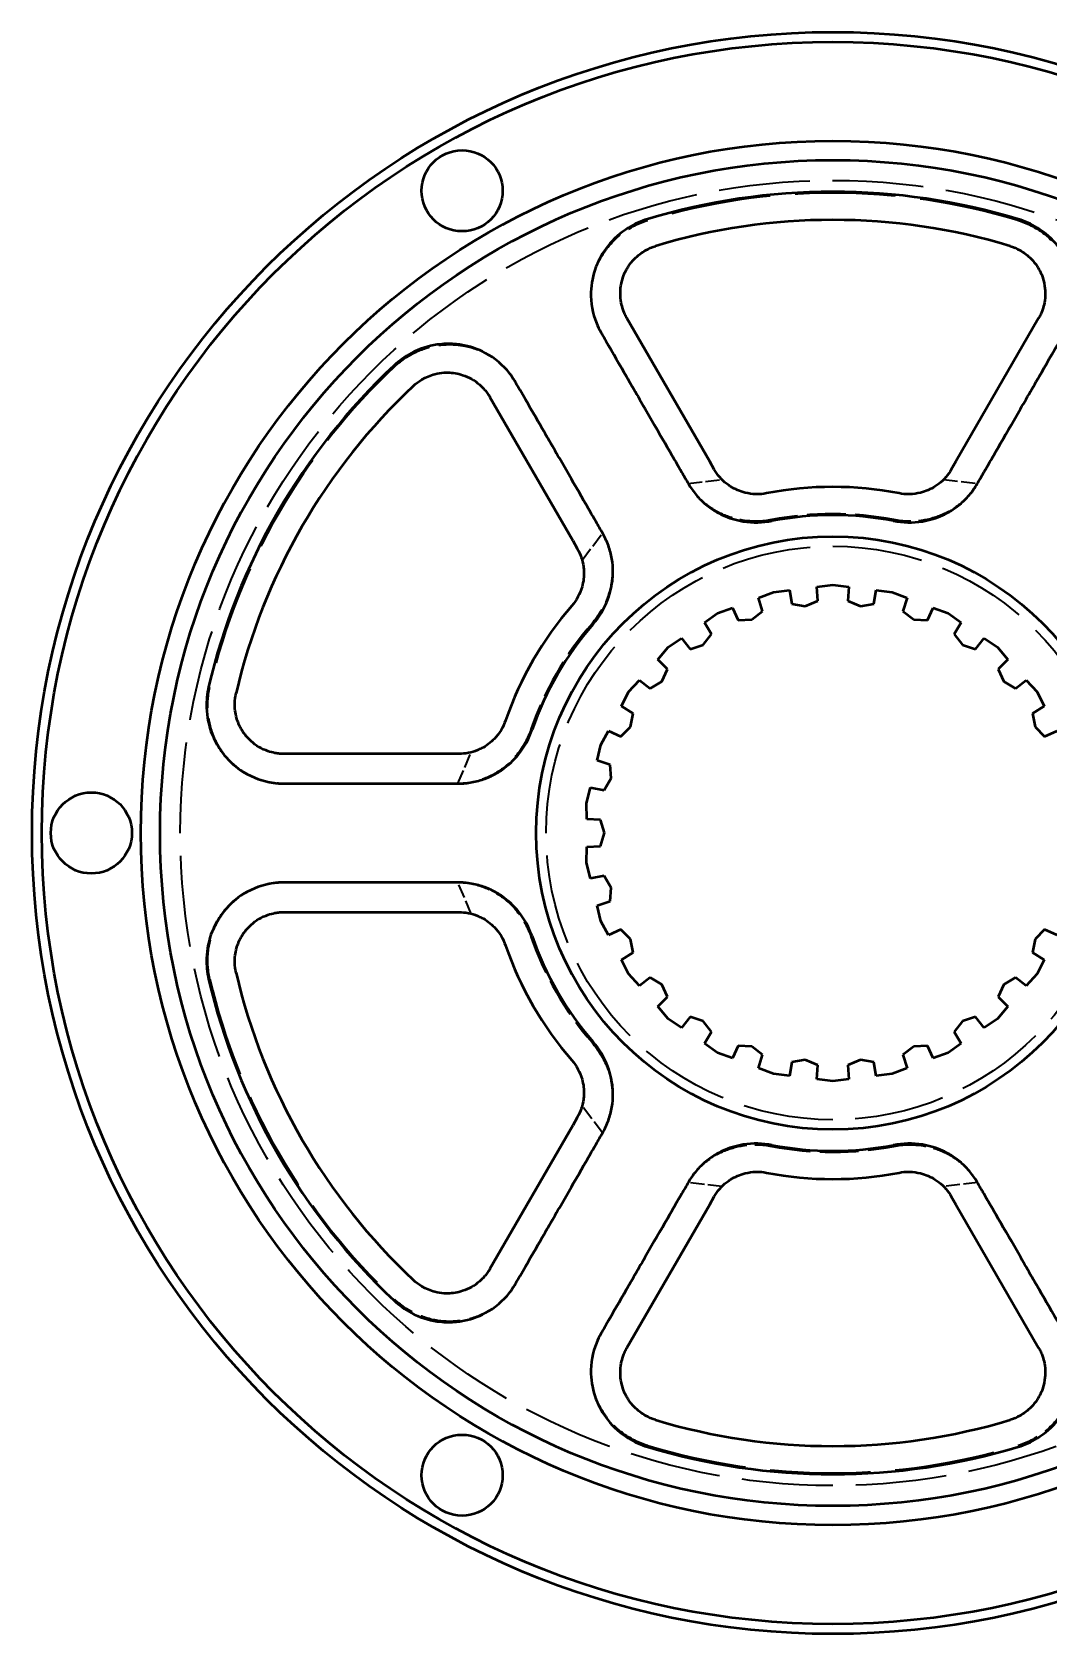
# Model space of a CAD drawing. Header units: millimetres. Extents: x 0 to 840, y 0 to 594.
# Drawn here: x 119.5 to 222.3, y 111.5 to 273.5 of the extents above; entities that cross this region are included whole.
import ezdxf

# ---------------------------------------------------------------- set-up
doc = ezdxf.new("R2010")
doc.units = ezdxf.units.MM
doc.header["$LTSCALE"] = 2
doc.linetypes.add('DASHED', pattern=[0.2067, 0.1654, -0.0413])
doc.layers.add('Hidden (ANSI)', color=7, linetype='DASHED', lineweight=35)
doc.layers.add('Visible (ANSI)', color=7, linetype='Continuous', lineweight=50)

msp = doc.modelspace()

# ---------------------------------------------------------------- linework, layer by layer
at = {"layer": 'Hidden (ANSI)', "ltscale": 4.286345}
for p, q in [((185.846, 227.846), (189.25, 228.255)), ((211.687, 228.255), (215.091, 227.846)), ((175.115, 220.095), (177.172, 222.838)), ((162.549, 197.511), (163.896, 200.663)), ((163.896, 184.342), (162.549, 187.495)), ((177.172, 162.168), (175.115, 164.911)), ((189.25, 156.75), (185.846, 157.16)), ((215.091, 157.16), (211.687, 156.75))]:
    msp.add_line(p, q, dxfattribs=at)
at = {"layer": 'Hidden (ANSI)', "ltscale": 27.864473}
msp.add_circle((200.468, 192.503), 66, dxfattribs=at)
at = {"layer": 'Hidden (ANSI)', "ltscale": 27.547831}
msp.add_circle((200.468, 192.503), 29, dxfattribs=at)
at = {"layer": 'Hidden (ANSI)', "ltscale": 30.629616}
for start, end in [(73.18348, 106.81652), (133.18348, 166.81652), (193.18348, 226.81652), (253.18348, 286.81652)]:
    msp.add_arc((200.468, 192.503), 64.713, start, end, dxfattribs=at)
at = {"layer": 'Hidden (ANSI)', "ltscale": 11.843507}
for start, end in [(78.96557, 101.03443), (138.96557, 161.03443), (198.96557, 221.03443), (258.96557, 281.03443)]:
    msp.add_arc((200.468, 192.503), 32.287, start, end, dxfattribs=at)
at = {"layer": 'Hidden (ANSI)', "ltscale": 12.125346}
for points, knots in [([(176.285, 244.888), (176.097, 245.579), (176.002, 246.324), (176.044, 247.895), (176.201, 248.724), (176.484, 249.504), (176.57, 249.742), (176.668, 249.975), (176.967, 250.603), (177.2, 251.005), (177.935, 252.036), (178.513, 252.639), (179.951, 253.727), (180.844, 254.176), (181.747, 254.448)], [-1.61661118, -1.61661118, -1.61661118, -1.61661118, -1.4630533, -1.4630533, -1.29762254, -1.29762254, -1.29762254, -1.24706822, -1.24706822, -1.15791827, -1.15791827, -1.01049488, -1.01049488, -0.83951919, -0.83951919, -0.83951919, -0.83951919]), ([(219.19, 254.448), (220.093, 254.176), (220.986, 253.727), (222.424, 252.639), (223.002, 252.036), (223.736, 251.005), (223.97, 250.603), (224.269, 249.975), (224.367, 249.742), (224.453, 249.504), (224.736, 248.724), (224.893, 247.895), (224.935, 246.324), (224.84, 245.579), (224.652, 244.888)], [-0.83951919, -0.83951919, -0.83951919, -0.83951919, -0.6685435, -0.6685435, -0.52112011, -0.52112011, -0.43197017, -0.43197017, -0.38141584, -0.38141584, -0.38141584, -0.21598509, -0.21598509, -0.0624272, -0.0624272, -0.0624272, -0.0624272]), ([(156.183, 239.689), (156.87, 240.334), (157.705, 240.883), (159.367, 241.585), (160.177, 241.784), (161.438, 241.905), (161.903, 241.906), (162.596, 241.851), (162.847, 241.819), (163.097, 241.775), (163.913, 241.63), (164.709, 241.351), (166.091, 240.602), (166.689, 240.147), (167.193, 239.639)], [-0.83951919, -0.83951919, -0.83951919, -0.83951919, -0.6685435, -0.6685435, -0.52112011, -0.52112011, -0.43197017, -0.43197017, -0.38141584, -0.38141584, -0.38141584, -0.21598509, -0.21598509, -0.0624272, -0.0624272, -0.0624272, -0.0624272]), ([(143.01, 197.752), (142.317, 197.934), (141.624, 198.225), (140.285, 199.047), (139.646, 199.597), (139.112, 200.232), (138.949, 200.426), (138.796, 200.627), (138.402, 201.2), (138.17, 201.603), (137.644, 202.755), (137.411, 203.557), (137.188, 205.347), (137.246, 206.344), (137.461, 207.262)], [-1.61661118, -1.61661118, -1.61661118, -1.61661118, -1.4630533, -1.4630533, -1.29762254, -1.29762254, -1.29762254, -1.24706822, -1.24706822, -1.15791827, -1.15791827, -1.01049488, -1.01049488, -0.83951919, -0.83951919, -0.83951919, -0.83951919]), ([(137.461, 177.744), (137.246, 178.661), (137.188, 179.659), (137.411, 181.449), (137.644, 182.25), (138.17, 183.402), (138.402, 183.806), (138.796, 184.379), (138.949, 184.58), (139.112, 184.774), (139.646, 185.409), (140.285, 185.959), (141.624, 186.781), (142.317, 187.072), (143.01, 187.254)], [-0.83951919, -0.83951919, -0.83951919, -0.83951919, -0.6685435, -0.6685435, -0.52112011, -0.52112011, -0.43197017, -0.43197017, -0.38141584, -0.38141584, -0.38141584, -0.21598509, -0.21598509, -0.0624272, -0.0624272, -0.0624272, -0.0624272]), ([(167.193, 145.367), (166.689, 144.858), (166.091, 144.403), (164.709, 143.655), (163.913, 143.376), (163.097, 143.231), (162.847, 143.187), (162.596, 143.155), (161.903, 143.1), (161.438, 143.101), (160.177, 143.222), (159.367, 143.421), (157.705, 144.122), (156.87, 144.672), (156.183, 145.317)], [-1.61661118, -1.61661118, -1.61661118, -1.61661118, -1.4630533, -1.4630533, -1.29762254, -1.29762254, -1.29762254, -1.24706822, -1.24706822, -1.15791827, -1.15791827, -1.01049488, -1.01049488, -0.83951919, -0.83951919, -0.83951919, -0.83951919]), ([(181.747, 130.557), (180.844, 130.83), (179.951, 131.279), (178.513, 132.367), (177.935, 132.969), (177.2, 134.001), (176.967, 134.403), (176.668, 135.031), (176.57, 135.264), (176.484, 135.502), (176.201, 136.282), (176.044, 137.11), (176.002, 138.681), (176.097, 139.427), (176.285, 140.118)], [-0.83951919, -0.83951919, -0.83951919, -0.83951919, -0.6685435, -0.6685435, -0.52112011, -0.52112011, -0.43197017, -0.43197017, -0.38141584, -0.38141584, -0.38141584, -0.21598509, -0.21598509, -0.0624272, -0.0624272, -0.0624272, -0.0624272]), ([(224.652, 140.118), (224.84, 139.427), (224.935, 138.681), (224.893, 137.11), (224.736, 136.282), (224.453, 135.502), (224.367, 135.264), (224.269, 135.031), (223.97, 134.403), (223.736, 134.001), (223.002, 132.969), (222.424, 132.367), (220.986, 131.279), (220.093, 130.83), (219.19, 130.557)], [-1.61661118, -1.61661118, -1.61661118, -1.61661118, -1.4630533, -1.4630533, -1.29762254, -1.29762254, -1.29762254, -1.24706822, -1.24706822, -1.15791827, -1.15791827, -1.01049488, -1.01049488, -0.83951919, -0.83951919, -0.83951919, -0.83951919])]:
    msp.add_open_spline(points, degree=3, knots=knots, dxfattribs=at)
at = {"layer": 'Hidden (ANSI)', "ltscale": 2.019321}
for points, knots in [([(177.021, 243.122), (176.841, 243.435), (176.686, 243.755), (176.454, 244.335), (176.362, 244.607), (176.285, 244.888)], [-1.7557259, -1.7557259, -1.7557259, -1.7557259, -1.67903839, -1.67903839, -1.61661118, -1.61661118, -1.61661118, -1.61661118]), ([(167.193, 239.639), (167.398, 239.432), (167.588, 239.216), (167.974, 238.725), (168.174, 238.431), (168.355, 238.118)], [-0.0624272, -0.0624272, -0.0624272, -0.0624272, 0, 0, 0.07668751, 0.07668751, 0.07668751, 0.07668751]), ([(144.908, 197.507), (144.546, 197.507), (144.192, 197.533), (143.573, 197.622), (143.292, 197.678), (143.01, 197.752)], [-1.7557259, -1.7557259, -1.7557259, -1.7557259, -1.67903839, -1.67903839, -1.61661118, -1.61661118, -1.61661118, -1.61661118]), ([(143.01, 187.254), (143.292, 187.328), (143.573, 187.384), (144.192, 187.473), (144.546, 187.499), (144.908, 187.499)], [-0.0624272, -0.0624272, -0.0624272, -0.0624272, 0, 0, 0.07668751, 0.07668751, 0.07668751, 0.07668751]), ([(168.355, 146.888), (168.174, 146.575), (167.974, 146.281), (167.588, 145.789), (167.398, 145.574), (167.193, 145.367)], [-1.7557259, -1.7557259, -1.7557259, -1.7557259, -1.67903839, -1.67903839, -1.61661118, -1.61661118, -1.61661118, -1.61661118]), ([(176.285, 140.118), (176.362, 140.399), (176.454, 140.671), (176.686, 141.251), (176.841, 141.571), (177.021, 141.884)], [-0.0624272, -0.0624272, -0.0624272, -0.0624272, 0, 0, 0.07668751, 0.07668751, 0.07668751, 0.07668751])]:
    msp.add_open_spline(points, degree=3, knots=knots, dxfattribs=at)
at = {"layer": 'Hidden (ANSI)', "ltscale": 21.892319}
for points, knots in [([(185.217, 228.934), (184.797, 229.661), (184.365, 230.408), (183.253, 232.334), (182.556, 233.54), (181.826, 234.803), (181.097, 236.065), (180.335, 237.384), (179.041, 239.626), (178.531, 240.509), (177.683, 241.976), (177.354, 242.546), (177.021, 243.122)], [-2.8756686, -2.8756686, -2.8756686, -2.8756686, -2.5219539, -2.5219539, -1.9892911, -1.9892911, -1.9892911, -1.4566256, -1.4566256, -1.1262367, -1.1262367, -0.9239656, -0.9239656, -0.9239656, -0.9239656]), ([(223.916, 243.122), (223.583, 242.546), (223.254, 241.976), (222.406, 240.509), (221.896, 239.626), (220.602, 237.384), (219.84, 236.065), (219.111, 234.803), (218.381, 233.54), (217.684, 232.334), (216.572, 230.408), (216.14, 229.661), (215.72, 228.934)], [-2.1306511, -2.1306511, -2.1306511, -2.1306511, -1.9283799, -1.9283799, -1.5979911, -1.5979911, -1.0653255, -1.0653255, -1.0653255, -0.5326628, -0.5326628, -0.1789481, -0.1789481, -0.1789481, -0.1789481]), ([(168.355, 238.118), (168.687, 237.542), (169.016, 236.972), (169.863, 235.505), (170.373, 234.621), (171.667, 232.38), (172.428, 231.06), (173.157, 229.797), (173.885, 228.535), (174.582, 227.328), (175.693, 225.401), (176.124, 224.654), (176.544, 223.927)], [-2.1306511, -2.1306511, -2.1306511, -2.1306511, -1.9283799, -1.9283799, -1.5979911, -1.5979911, -1.0653255, -1.0653255, -1.0653255, -0.5326628, -0.5326628, -0.1789481, -0.1789481, -0.1789481, -0.1789481]), ([(161.292, 197.51), (160.453, 197.51), (159.59, 197.51), (157.366, 197.509), (155.973, 197.509), (154.514, 197.508), (153.056, 197.508), (151.533, 197.508), (148.945, 197.507), (147.925, 197.507), (146.231, 197.507), (145.573, 197.507), (144.908, 197.507)], [-2.8756686, -2.8756686, -2.8756686, -2.8756686, -2.5219539, -2.5219539, -1.9892911, -1.9892911, -1.9892911, -1.4566256, -1.4566256, -1.1262367, -1.1262367, -0.9239656, -0.9239656, -0.9239656, -0.9239656]), ([(144.908, 187.499), (145.573, 187.499), (146.231, 187.499), (147.925, 187.499), (148.945, 187.499), (151.533, 187.498), (153.056, 187.498), (154.514, 187.497), (155.973, 187.497), (157.366, 187.497), (159.59, 187.496), (160.453, 187.496), (161.292, 187.496)], [-2.1306511, -2.1306511, -2.1306511, -2.1306511, -1.9283799, -1.9283799, -1.5979911, -1.5979911, -1.0653255, -1.0653255, -1.0653255, -0.5326628, -0.5326628, -0.1789481, -0.1789481, -0.1789481, -0.1789481]), ([(176.544, 161.079), (176.124, 160.352), (175.693, 159.604), (174.582, 157.678), (173.885, 156.471), (173.157, 155.208), (172.428, 153.945), (171.667, 152.626), (170.373, 150.384), (169.863, 149.501), (169.016, 148.034), (168.687, 147.464), (168.355, 146.888)], [-2.8756686, -2.8756686, -2.8756686, -2.8756686, -2.5219539, -2.5219539, -1.9892911, -1.9892911, -1.9892911, -1.4566256, -1.4566256, -1.1262367, -1.1262367, -0.9239656, -0.9239656, -0.9239656, -0.9239656]), ([(177.021, 141.884), (177.359, 142.469), (177.693, 143.047), (178.549, 144.529), (179.061, 145.416), (180.361, 147.667), (181.125, 148.988), (181.853, 150.249), (182.582, 151.511), (183.276, 152.712), (184.378, 154.62), (184.803, 155.356), (185.217, 156.072)], [-3.2193793, -3.2193793, -3.2193793, -3.2193793, -3.0368439, -3.0368439, -2.7405419, -2.7405419, -2.2616995, -2.2616995, -2.2616995, -1.7828596, -1.7828596, -1.4667046, -1.4667046, -1.4667046, -1.4667046]), ([(215.72, 156.072), (216.134, 155.356), (216.559, 154.62), (217.661, 152.712), (218.355, 151.511), (219.084, 150.249), (219.812, 148.988), (220.575, 147.667), (221.876, 145.416), (222.388, 144.529), (223.244, 143.047), (223.578, 142.469), (223.916, 141.884)], [-2.5688228, -2.5688228, -2.5688228, -2.5688228, -2.2526678, -2.2526678, -1.7738279, -1.7738279, -1.7738279, -1.2949855, -1.2949855, -0.9986835, -0.9986835, -0.8161481, -0.8161481, -0.8161481, -0.8161481])]:
    msp.add_open_spline(points, degree=3, knots=knots, dxfattribs=at)
at = {"layer": 'Hidden (ANSI)', "ltscale": 1.321626}
for points, knots in [([(185.846, 227.846), (185.742, 228.025), (185.638, 228.205), (185.429, 228.568), (185.323, 228.75), (185.217, 228.934)], [-3.05461665, -3.05461665, -3.05461665, -3.05461665, -2.96514261, -2.96514261, -2.87566857, -2.87566857, -2.87566857, -2.87566857]), ([(215.72, 228.934), (215.614, 228.75), (215.508, 228.568), (215.299, 228.205), (215.195, 228.025), (215.091, 227.846)], [-0.17894809, -0.17894809, -0.17894809, -0.17894809, -0.08947404, -0.08947404, 0, 0, 0, 0]), ([(176.544, 223.927), (176.65, 223.743), (176.755, 223.56), (176.965, 223.197), (177.069, 223.017), (177.172, 222.838)], [-0.17894809, -0.17894809, -0.17894809, -0.17894809, -0.08947404, -0.08947404, 0, 0, 0, 0]), ([(162.549, 197.511), (162.342, 197.511), (162.134, 197.511), (161.715, 197.51), (161.505, 197.51), (161.292, 197.51)], [-3.05461665, -3.05461665, -3.05461665, -3.05461665, -2.96514261, -2.96514261, -2.87566857, -2.87566857, -2.87566857, -2.87566857]), ([(161.292, 187.496), (161.505, 187.495), (161.715, 187.495), (162.134, 187.495), (162.342, 187.495), (162.549, 187.495)], [-0.17894809, -0.17894809, -0.17894809, -0.17894809, -0.08947404, -0.08947404, 0, 0, 0, 0]), ([(177.172, 162.168), (177.069, 161.989), (176.965, 161.808), (176.755, 161.446), (176.65, 161.263), (176.544, 161.079)], [-3.05461665, -3.05461665, -3.05461665, -3.05461665, -2.96514261, -2.96514261, -2.87566857, -2.87566857, -2.87566857, -2.87566857]), ([(185.217, 156.072), (185.323, 156.256), (185.429, 156.438), (185.638, 156.801), (185.742, 156.981), (185.846, 157.16)], [-1.46670457, -1.46670457, -1.46670457, -1.46670457, -1.38536213, -1.38536213, -1.3040197, -1.3040197, -1.3040197, -1.3040197]), ([(215.091, 157.16), (215.195, 156.981), (215.299, 156.801), (215.508, 156.438), (215.614, 156.256), (215.72, 156.072)], [-2.73150767, -2.73150767, -2.73150767, -2.73150767, -2.65016523, -2.65016523, -2.56882279, -2.56882279, -2.56882279, -2.56882279])]:
    msp.add_open_spline(points, degree=3, knots=knots, dxfattribs=at)
at = {"layer": 'Hidden (ANSI)', "ltscale": 9.811277}
for points, knots in [([(194.289, 224.193), (193.345, 224.009), (192.31, 223.984), (190.562, 224.261), (189.824, 224.496), (189.181, 224.798), (188.832, 224.962), (188.513, 225.142), (187.891, 225.554), (187.594, 225.783), (186.761, 226.532), (186.287, 227.111), (185.891, 227.768), (185.868, 227.807), (185.846, 227.846)], [-2.44742841, -2.44742841, -2.44742841, -2.44742841, -2.27584805, -2.27584805, -2.13774188, -2.13774188, -2.13774188, -2.06268238, -2.06268238, -1.98762288, -1.98762288, -1.83750387, -1.83750387, -1.82805536, -1.82805536, -1.82805536, -1.82805536]), ([(215.091, 227.846), (215.069, 227.807), (215.046, 227.768), (214.65, 227.111), (214.176, 226.532), (213.343, 225.783), (213.046, 225.554), (212.424, 225.142), (212.105, 224.962), (211.756, 224.798), (211.113, 224.496), (210.375, 224.261), (208.627, 223.984), (207.592, 224.009), (206.648, 224.193)], [-3.06680146, -3.06680146, -3.06680146, -3.06680146, -3.05735295, -3.05735295, -2.90723394, -2.90723394, -2.83217444, -2.83217444, -2.75711494, -2.75711494, -2.75711494, -2.61900877, -2.61900877, -2.44742841, -2.44742841, -2.44742841, -2.44742841]), ([(177.172, 222.838), (177.194, 222.799), (177.217, 222.76), (177.587, 222.089), (177.852, 221.388), (178.084, 220.293), (178.134, 219.921), (178.18, 219.176), (178.176, 218.81), (178.143, 218.425), (178.083, 217.718), (177.918, 216.961), (177.284, 215.309), (176.745, 214.425), (176.114, 213.7)], [-3.06680146, -3.06680146, -3.06680146, -3.06680146, -3.05735295, -3.05735295, -2.90723394, -2.90723394, -2.83217444, -2.83217444, -2.75711494, -2.75711494, -2.75711494, -2.61900877, -2.61900877, -2.44742841, -2.44742841, -2.44742841, -2.44742841]), ([(169.934, 202.996), (169.622, 202.087), (169.126, 201.178), (168.012, 199.803), (167.439, 199.281), (166.856, 198.876), (166.54, 198.655), (166.224, 198.469), (165.557, 198.136), (165.209, 197.993), (164.145, 197.647), (163.406, 197.525), (162.64, 197.511), (162.594, 197.511), (162.549, 197.511)], [-2.44742841, -2.44742841, -2.44742841, -2.44742841, -2.27584805, -2.27584805, -2.13774188, -2.13774188, -2.13774188, -2.06268238, -2.06268238, -1.98762288, -1.98762288, -1.83750387, -1.83750387, -1.82805536, -1.82805536, -1.82805536, -1.82805536]), ([(162.549, 187.495), (162.594, 187.495), (162.64, 187.495), (163.406, 187.48), (164.145, 187.359), (165.209, 187.012), (165.557, 186.87), (166.224, 186.537), (166.54, 186.351), (166.856, 186.13), (167.439, 185.724), (168.012, 185.203), (169.126, 183.828), (169.622, 182.919), (169.934, 182.01)], [-3.06680146, -3.06680146, -3.06680146, -3.06680146, -3.05735295, -3.05735295, -2.90723394, -2.90723394, -2.83217444, -2.83217444, -2.75711494, -2.75711494, -2.75711494, -2.61900877, -2.61900877, -2.44742841, -2.44742841, -2.44742841, -2.44742841]), ([(176.114, 171.306), (176.745, 170.581), (177.284, 169.697), (177.918, 168.045), (178.083, 167.288), (178.143, 166.58), (178.176, 166.196), (178.18, 165.83), (178.134, 165.085), (178.084, 164.713), (177.852, 163.618), (177.587, 162.917), (177.217, 162.246), (177.194, 162.207), (177.172, 162.168)], [-2.44742841, -2.44742841, -2.44742841, -2.44742841, -2.27584805, -2.27584805, -2.13774188, -2.13774188, -2.13774188, -2.06268238, -2.06268238, -1.98762288, -1.98762288, -1.83750387, -1.83750387, -1.82805536, -1.82805536, -1.82805536, -1.82805536]), ([(185.846, 157.16), (185.868, 157.199), (185.891, 157.238), (186.287, 157.894), (186.761, 158.474), (187.594, 159.222), (187.891, 159.452), (188.513, 159.864), (188.832, 160.043), (189.181, 160.208), (189.824, 160.509), (190.562, 160.745), (192.31, 161.022), (193.345, 160.997), (194.289, 160.813)], [-3.06680146, -3.06680146, -3.06680146, -3.06680146, -3.05735295, -3.05735295, -2.90723394, -2.90723394, -2.83217444, -2.83217444, -2.75711494, -2.75711494, -2.75711494, -2.61900877, -2.61900877, -2.44742841, -2.44742841, -2.44742841, -2.44742841]), ([(206.648, 160.813), (207.592, 160.997), (208.627, 161.022), (210.375, 160.745), (211.113, 160.509), (211.756, 160.208), (212.105, 160.043), (212.424, 159.864), (213.046, 159.452), (213.343, 159.222), (214.176, 158.474), (214.65, 157.894), (215.046, 157.238), (215.069, 157.199), (215.091, 157.16)], [-2.44742841, -2.44742841, -2.44742841, -2.44742841, -2.27584805, -2.27584805, -2.13774188, -2.13774188, -2.13774188, -2.06268238, -2.06268238, -1.98762288, -1.98762288, -1.83750387, -1.83750387, -1.82805536, -1.82805536, -1.82805536, -1.82805536])]:
    msp.add_open_spline(points, degree=3, knots=knots, dxfattribs=at)
at = {"layer": 'Visible (ANSI)'}
for p, q in [((188.017, 230.069), (179.648, 244.565)), ((221.289, 244.565), (212.92, 230.069)), ((165.791, 236.565), (174.161, 222.069)), ((188.482, 229.263), (188.017, 230.069)), ((212.92, 230.069), (212.455, 229.263)), ((174.161, 222.069), (174.626, 221.263)), ((198.863, 217.383), (200.468, 217.604)), ((198.947, 215.995), (198.863, 217.383)), ((200.468, 217.604), (202.074, 217.383)), ((202.074, 217.383), (201.99, 215.995)), ((192.956, 216.276), (194.461, 216.874)), ((193.369, 214.948), (192.956, 216.276)), ((194.461, 216.874), (196.073, 217.044)), ((196.073, 217.044), (196.323, 215.676)), ((196.323, 215.676), (197.684, 215.439)), ((197.684, 215.439), (198.947, 215.995)), ((201.99, 215.995), (203.253, 215.439)), ((203.253, 215.439), (204.613, 215.676)), ((204.613, 215.676), (204.864, 217.044)), ((204.864, 217.044), (206.476, 216.874)), ((206.476, 216.874), (207.981, 216.276)), ((207.981, 216.276), (207.567, 214.948)), ((187.485, 213.787), (188.803, 214.729)), ((188.803, 214.729), (190.327, 215.279)), ((190.327, 215.279), (190.898, 214.011)), ((190.898, 214.011), (192.276, 214.106)), ((192.276, 214.106), (193.369, 214.948)), ((207.567, 214.948), (208.661, 214.106)), ((208.661, 214.106), (210.039, 214.011)), ((210.039, 214.011), (210.61, 215.279)), ((210.61, 215.279), (212.133, 214.729)), ((212.133, 214.729), (213.452, 213.787)), ((187.344, 211.517), (188.204, 212.597)), ((188.204, 212.597), (187.485, 213.787)), ((213.452, 213.787), (212.733, 212.597)), ((212.733, 212.597), (213.593, 211.517)), ((182.768, 210.062), (183.823, 211.291)), ((183.823, 211.291), (185.171, 212.19)), ((185.171, 212.19), (186.029, 211.096)), ((186.029, 211.096), (187.344, 211.517)), ((213.593, 211.517), (214.908, 211.096)), ((214.908, 211.096), (215.766, 212.19)), ((215.766, 212.19), (217.113, 211.291)), ((217.113, 211.291), (218.169, 210.062)), ((183.752, 209.078), (182.768, 210.062)), ((183.175, 207.824), (183.752, 209.078)), ((218.169, 210.062), (217.185, 209.078)), ((217.185, 209.078), (217.762, 207.824)), ((179.811, 206.762), (180.904, 207.957)), ((180.904, 207.957), (181.999, 207.1)), ((181.999, 207.1), (183.175, 207.824)), ((217.762, 207.824), (218.938, 207.1)), ((218.938, 207.1), (220.033, 207.957)), ((220.033, 207.957), (221.126, 206.762)), ((179.081, 205.315), (179.811, 206.762)), ((221.126, 206.762), (221.856, 205.315)), ((180.271, 204.596), (179.081, 205.315)), ((180.01, 203.24), (180.271, 204.596)), ((221.856, 205.315), (220.666, 204.596)), ((220.666, 204.596), (220.926, 203.24)), ((176.999, 201.404), (177.774, 202.826)), ((177.774, 202.826), (179.042, 202.256)), ((179.042, 202.256), (180.01, 203.24)), ((220.926, 203.24), (221.894, 202.256)), ((221.894, 202.256), (223.163, 202.826)), ((176.636, 199.825), (176.999, 201.404)), ((161.71, 200.503), (144.971, 200.503)), ((162.64, 200.503), (161.71, 200.503)), ((177.964, 199.411), (176.636, 199.825)), ((178.035, 198.032), (177.964, 199.411)), ((177.331, 196.845), (178.035, 198.032)), ((175.551, 195.528), (175.963, 197.095)), ((175.963, 197.095), (177.331, 196.845)), ((175.576, 193.908), (175.551, 195.528)), ((176.964, 193.824), (175.576, 193.908)), ((177.364, 192.503), (176.964, 193.824)), ((175.576, 191.097), (176.964, 191.181)), ((176.964, 191.181), (177.364, 192.503)), ((175.551, 189.477), (175.576, 191.097)), ((175.963, 187.91), (175.551, 189.477)), ((177.331, 188.161), (175.963, 187.91)), ((178.035, 186.974), (177.331, 188.161)), ((177.964, 185.595), (178.035, 186.974)), ((176.636, 185.181), (177.964, 185.595)), ((176.999, 183.602), (176.636, 185.181)), ((144.971, 184.503), (161.71, 184.503)), ((161.71, 184.503), (162.64, 184.503)), ((177.774, 182.179), (176.999, 183.602)), ((179.042, 182.75), (177.774, 182.179)), ((180.01, 181.766), (179.042, 182.75)), ((180.271, 180.41), (180.01, 181.766)), ((220.926, 181.766), (220.666, 180.41)), ((221.894, 182.75), (220.926, 181.766)), ((223.163, 182.179), (221.894, 182.75)), ((179.081, 179.69), (180.271, 180.41)), ((220.666, 180.41), (221.856, 179.69)), ((179.811, 178.244), (179.081, 179.69)), ((180.904, 177.048), (179.811, 178.244)), ((221.126, 178.244), (220.033, 177.048)), ((221.856, 179.69), (221.126, 178.244)), ((181.999, 177.906), (180.904, 177.048)), ((183.175, 177.182), (181.999, 177.906)), ((183.752, 175.928), (183.175, 177.182)), ((217.762, 177.182), (217.185, 175.928)), ((218.938, 177.906), (217.762, 177.182)), ((220.033, 177.048), (218.938, 177.906)), ((182.768, 174.944), (183.752, 175.928)), ((217.185, 175.928), (218.169, 174.944)), ((183.823, 173.715), (182.768, 174.944)), ((185.171, 172.815), (183.823, 173.715)), ((186.029, 173.91), (185.171, 172.815)), ((187.344, 173.488), (186.029, 173.91)), ((188.204, 172.409), (187.344, 173.488)), ((213.593, 173.488), (212.733, 172.409)), ((214.908, 173.91), (213.593, 173.488)), ((215.766, 172.815), (214.908, 173.91)), ((217.113, 173.715), (215.766, 172.815)), ((218.169, 174.944), (217.113, 173.715)), ((187.485, 171.218), (188.204, 172.409)), ((212.733, 172.409), (213.452, 171.218)), ((188.803, 170.277), (187.485, 171.218)), ((190.327, 169.727), (188.803, 170.277)), ((190.898, 170.995), (190.327, 169.727)), ((192.276, 170.9), (190.898, 170.995)), ((193.369, 170.058), (192.276, 170.9)), ((208.661, 170.9), (207.567, 170.058)), ((210.039, 170.995), (208.661, 170.9)), ((210.61, 169.727), (210.039, 170.995)), ((212.133, 170.277), (210.61, 169.727)), ((213.452, 171.218), (212.133, 170.277)), ((192.956, 168.73), (193.369, 170.058)), ((194.461, 168.131), (192.956, 168.73)), ((196.323, 169.329), (196.073, 167.961)), ((197.684, 169.567), (196.323, 169.329)), ((198.947, 169.011), (197.684, 169.567)), ((198.863, 167.623), (198.947, 169.011)), ((203.253, 169.567), (201.99, 169.011)), ((201.99, 169.011), (202.074, 167.623)), ((204.613, 169.329), (203.253, 169.567)), ((204.864, 167.961), (204.613, 169.329)), ((207.981, 168.73), (206.476, 168.131)), ((207.567, 170.058), (207.981, 168.73)), ((196.073, 167.961), (194.461, 168.131)), ((200.468, 167.402), (198.863, 167.623)), ((202.074, 167.623), (200.468, 167.402)), ((206.476, 168.131), (204.864, 167.961)), ((174.626, 163.742), (174.161, 162.937)), ((174.161, 162.937), (165.791, 148.44)), ((188.017, 154.937), (188.482, 155.742)), ((212.455, 155.742), (212.92, 154.937)), ((179.648, 140.44), (188.017, 154.937)), ((212.92, 154.937), (221.289, 140.44))]:
    msp.add_line(p, q, dxfattribs=at)
for centre, radius in [((200.468, 192.503), 81), ((200.468, 192.503), 80), ((200.468, 192.503), 70), ((162.968, 257.455), 4.1), ((200.468, 192.503), 68.051), ((200.468, 192.503), 30), ((125.468, 192.503), 4.1), ((162.968, 127.551), 4.1)]:
    msp.add_circle(centre, radius, dxfattribs=at)
for radius, start, end in [(64.846, 73.18348, 106.81652), (62, 73.18348, 106.81652), (64.846, 133.18348, 166.81652), (62, 133.18348, 166.81652), (35, 78.96557, 101.03443), (32.154, 78.96557, 101.03443), (35, 138.96557, 161.03443), (32.154, 138.96557, 161.03443), (32.154, 198.96557, 221.03443), (35, 198.96557, 221.03443), (62, 193.18348, 226.81652), (64.846, 193.18348, 226.81652), (32.154, 258.96557, 281.03443), (35, 258.96557, 281.03443), (62, 253.18348, 286.81652), (64.846, 253.18348, 286.81652)]:
    msp.add_arc((200.468, 192.503), radius, start, end, dxfattribs=at)
for points, knots in [([(181.708, 254.576), (181.047, 254.376), (180.388, 254.082), (178.98, 253.207), (178.269, 252.566), (177.328, 251.372), (177.017, 250.865), (176.678, 250.155), (176.59, 249.951), (176.511, 249.742), (176.205, 248.936), (176.03, 248.062), (175.971, 246.103), (176.179, 245.02), (176.688, 243.75), (176.849, 243.417), (177.034, 243.096)], [-2.27737672, -2.27737672, -2.27737672, -2.27737672, -2.15017039, -2.15017039, -1.98405629, -1.98405629, -1.87417398, -1.87417398, -1.83135483, -1.83135483, -1.83135483, -1.66633346, -1.66633346, -1.45849294, -1.45849294, -1.38533294, -1.38533294, -1.38533294, -1.38533294]), ([(223.903, 243.096), (224.088, 243.417), (224.249, 243.75), (224.758, 245.02), (224.965, 246.103), (224.907, 248.062), (224.731, 248.936), (224.426, 249.742), (224.347, 249.951), (224.259, 250.155), (223.92, 250.865), (223.609, 251.372), (222.668, 252.566), (221.957, 253.207), (220.548, 254.082), (219.889, 254.376), (219.229, 254.576)], [-0.07316, -0.07316, -0.07316, -0.07316, 0, 0, 0.20784052, 0.20784052, 0.37286189, 0.37286189, 0.37286189, 0.41568105, 0.41568105, 0.52556336, 0.52556336, 0.69167746, 0.69167746, 0.81888378, 0.81888378, 0.81888378, 0.81888378]), ([(179.255, 245.424), (179.174, 245.657), (179.112, 245.891), (178.944, 246.764), (178.95, 247.454), (179.192, 248.603), (179.378, 249.083), (179.613, 249.505), (179.675, 249.614), (179.739, 249.72), (179.978, 250.081), (180.179, 250.332), (180.742, 250.907), (181.132, 251.204), (181.867, 251.613), (182.2, 251.751), (182.531, 251.852)], [1.38533294, 1.38533294, 1.38533294, 1.38533294, 1.45849294, 1.45849294, 1.66633346, 1.66633346, 1.83135483, 1.83135483, 1.83135483, 1.87417398, 1.87417398, 1.98405629, 1.98405629, 2.15017039, 2.15017039, 2.27737672, 2.27737672, 2.27737672, 2.27737672]), ([(218.406, 251.852), (218.737, 251.751), (219.07, 251.613), (219.804, 251.204), (220.195, 250.907), (220.758, 250.332), (220.959, 250.081), (221.198, 249.72), (221.262, 249.614), (221.323, 249.505), (221.559, 249.083), (221.745, 248.603), (221.987, 247.454), (221.993, 246.764), (221.825, 245.891), (221.763, 245.657), (221.682, 245.424)], [-0.81888378, -0.81888378, -0.81888378, -0.81888378, -0.69167746, -0.69167746, -0.52556336, -0.52556336, -0.41568105, -0.41568105, -0.37286189, -0.37286189, -0.37286189, -0.20784052, -0.20784052, 0, 0, 0.07316, 0.07316, 0.07316, 0.07316]), ([(179.648, 244.565), (179.57, 244.7), (179.499, 244.838), (179.367, 245.124), (179.308, 245.272), (179.255, 245.424)], [2.723990294, 2.723990294, 2.723990294, 2.723990294, 2.760423056, 2.760423056, 2.796855818, 2.796855818, 2.796855818, 2.796855818]), ([(221.682, 245.424), (221.629, 245.272), (221.57, 245.124), (221.438, 244.838), (221.367, 244.7), (221.289, 244.565)], [0, 0, 0, 0, 0.036432762, 0.036432762, 0.072865524, 0.072865524, 0.072865524, 0.072865524]), ([(177.034, 243.096), (177.113, 242.959), (177.192, 242.823), (177.348, 242.552), (177.426, 242.417), (177.504, 242.283)], [-2.796855818, -2.796855818, -2.796855818, -2.796855818, -2.760423056, -2.760423056, -2.723990294, -2.723990294, -2.723990294, -2.723990294]), ([(168.37, 238.094), (168.185, 238.415), (167.977, 238.721), (167.132, 239.797), (166.298, 240.518), (164.572, 241.447), (163.728, 241.732), (162.877, 241.87), (162.656, 241.906), (162.435, 241.933), (161.651, 241.993), (161.056, 241.978), (159.552, 241.76), (158.641, 241.464), (157.179, 240.682), (156.595, 240.259), (156.092, 239.786)], [-0.07316, -0.07316, -0.07316, -0.07316, 0, 0, 0.20784052, 0.20784052, 0.37286189, 0.37286189, 0.37286189, 0.41568105, 0.41568105, 0.52556336, 0.52556336, 0.69167746, 0.69167746, 0.81888378, 0.81888378, 0.81888378, 0.81888378]), ([(177.504, 242.283), (178.229, 241.027), (178.922, 239.827), (180.392, 237.281), (181.157, 235.957), (181.885, 234.696), (182.613, 233.435), (183.306, 232.236), (184.383, 230.371), (184.786, 229.673), (185.411, 228.592), (185.638, 228.199), (185.863, 227.809)], [-2.7239903, -2.7239903, -2.7239903, -2.7239903, -2.3830556, -2.3830556, -1.9692553, -1.9692553, -1.9692553, -1.5554528, -1.5554528, -1.29547, -1.29547, -1.1416548, -1.1416548, -1.1416548, -1.1416548]), ([(215.074, 227.809), (215.299, 228.199), (215.526, 228.592), (216.151, 229.673), (216.554, 230.371), (217.631, 232.236), (218.324, 233.435), (219.052, 234.696), (219.78, 235.957), (220.545, 237.281), (222.015, 239.827), (222.708, 241.027), (223.433, 242.283)], [-1.655201, -1.655201, -1.655201, -1.655201, -1.5013859, -1.5013859, -1.241403, -1.241403, -0.8276005, -0.8276005, -0.8276005, -0.4138002, -0.4138002, -0.0728655, -0.0728655, -0.0728655, -0.0728655]), ([(158.04, 237.711), (158.292, 237.948), (158.579, 238.167), (159.3, 238.599), (159.752, 238.789), (160.532, 238.989), (160.849, 239.038), (161.282, 239.064), (161.405, 239.067), (161.531, 239.065), (162.014, 239.058), (162.522, 238.979), (163.639, 238.614), (164.239, 238.274), (164.911, 237.692), (165.083, 237.521), (165.244, 237.334)], [-0.81888378, -0.81888378, -0.81888378, -0.81888378, -0.69167746, -0.69167746, -0.52556336, -0.52556336, -0.41568105, -0.41568105, -0.37286189, -0.37286189, -0.37286189, -0.20784052, -0.20784052, 0, 0, 0.07316, 0.07316, 0.07316, 0.07316]), ([(165.244, 237.334), (165.35, 237.213), (165.448, 237.088), (165.63, 236.831), (165.714, 236.7), (165.791, 236.565)], [0, 0, 0, 0, 0.036432762, 0.036432762, 0.072865524, 0.072865524, 0.072865524, 0.072865524]), ([(168.84, 237.281), (168.762, 237.415), (168.685, 237.55), (168.528, 237.821), (168.449, 237.957), (168.37, 238.094)], [-0.072865524, -0.072865524, -0.072865524, -0.072865524, -0.036432762, -0.036432762, 0, 0, 0, 0]), ([(177.195, 222.804), (176.97, 223.194), (176.743, 223.588), (176.119, 224.669), (175.716, 225.367), (174.64, 227.233), (173.948, 228.432), (173.22, 229.693), (172.492, 230.955), (171.728, 232.278), (170.258, 234.825), (169.565, 236.025), (168.84, 237.281)], [-1.655201, -1.655201, -1.655201, -1.655201, -1.5013859, -1.5013859, -1.241403, -1.241403, -0.8276005, -0.8276005, -0.8276005, -0.4138002, -0.4138002, -0.0728655, -0.0728655, -0.0728655, -0.0728655]), ([(193.77, 226.856), (193.078, 226.721), (192.309, 226.736), (191.065, 227.046), (190.563, 227.269), (190.134, 227.541), (189.999, 227.627), (189.87, 227.718), (189.495, 228.009), (189.257, 228.233), (188.83, 228.723), (188.641, 228.988), (188.482, 229.263)], [0.71028341, 0.71028341, 0.71028341, 0.71028341, 0.88236717, 0.88236717, 1.01303228, 1.01303228, 1.01303228, 1.05445093, 1.05445093, 1.14123458, 1.14123458, 1.22844234, 1.22844234, 1.22844234, 1.22844234]), ([(212.455, 229.263), (212.295, 228.988), (212.107, 228.723), (211.68, 228.233), (211.442, 228.009), (211.067, 227.718), (210.938, 227.627), (210.803, 227.541), (210.374, 227.269), (209.872, 227.046), (208.628, 226.736), (207.859, 226.721), (207.167, 226.856)], [0.19212449, 0.19212449, 0.19212449, 0.19212449, 0.27933225, 0.27933225, 0.3661159, 0.3661159, 0.40753455, 0.40753455, 0.40753455, 0.53819966, 0.53819966, 0.71028341, 0.71028341, 0.71028341, 0.71028341]), ([(185.863, 227.809), (185.976, 227.613), (186.099, 227.421), (186.361, 227.047), (186.502, 226.865), (186.651, 226.689)], [-1.315781136, -1.315781136, -1.315781136, -1.315781136, -1.272111737, -1.272111737, -1.228442338, -1.228442338, -1.228442338, -1.228442338]), ([(214.286, 226.689), (214.451, 226.883), (214.605, 227.085), (214.864, 227.461), (214.973, 227.633), (215.074, 227.809)], [-0.192124489, -0.192124489, -0.192124489, -0.192124489, -0.1439241, -0.1439241, -0.104785691, -0.104785691, -0.104785691, -0.104785691]), ([(186.651, 226.689), (186.947, 226.338), (187.278, 226.012), (187.985, 225.428), (188.361, 225.171), (188.931, 224.847), (189.124, 224.747), (189.325, 224.654), (189.957, 224.361), (190.666, 224.138), (192.371, 223.858), (193.39, 223.882), (194.314, 224.062)], [-1.22844234, -1.22844234, -1.22844234, -1.22844234, -1.14123458, -1.14123458, -1.05445093, -1.05445093, -1.01303228, -1.01303228, -1.01303228, -0.88236717, -0.88236717, -0.71028341, -0.71028341, -0.71028341, -0.71028341]), ([(206.623, 224.062), (207.547, 223.882), (208.566, 223.858), (210.271, 224.138), (210.98, 224.361), (211.612, 224.654), (211.813, 224.747), (212.005, 224.847), (212.576, 225.171), (212.952, 225.428), (213.659, 226.012), (213.989, 226.338), (214.286, 226.689)], [-0.71028341, -0.71028341, -0.71028341, -0.71028341, -0.53819966, -0.53819966, -0.40753455, -0.40753455, -0.40753455, -0.3661159, -0.3661159, -0.27933225, -0.27933225, -0.19212449, -0.19212449, -0.19212449, -0.19212449]), ([(177.771, 221.563), (177.685, 221.802), (177.588, 222.036), (177.391, 222.449), (177.297, 222.629), (177.195, 222.804)], [-0.192124489, -0.192124489, -0.192124489, -0.192124489, -0.1439241, -0.1439241, -0.104785691, -0.104785691, -0.104785691, -0.104785691]), ([(174.626, 221.263), (174.785, 220.988), (174.92, 220.692), (175.131, 220.077), (175.206, 219.759), (175.27, 219.289), (175.285, 219.132), (175.292, 218.972), (175.313, 218.464), (175.255, 217.918), (174.902, 216.685), (174.53, 216.012), (174.067, 215.481)], [0.19212449, 0.19212449, 0.19212449, 0.19212449, 0.27933225, 0.27933225, 0.3661159, 0.3661159, 0.40753455, 0.40753455, 0.40753455, 0.53819966, 0.53819966, 0.71028341, 0.71028341, 0.71028341, 0.71028341]), ([(176.214, 213.612), (176.832, 214.323), (177.363, 215.193), (177.973, 216.81), (178.134, 217.535), (178.196, 218.229), (178.216, 218.449), (178.226, 218.666), (178.231, 219.322), (178.196, 219.777), (178.044, 220.681), (177.927, 221.13), (177.771, 221.563)], [-0.71028341, -0.71028341, -0.71028341, -0.71028341, -0.53819966, -0.53819966, -0.40753455, -0.40753455, -0.40753455, -0.3661159, -0.3661159, -0.27933225, -0.27933225, -0.19212449, -0.19212449, -0.19212449, -0.19212449]), ([(137.331, 207.292), (137.174, 206.62), (137.099, 205.903), (137.153, 204.246), (137.352, 203.309), (137.916, 201.897), (138.2, 201.374), (138.645, 200.726), (138.778, 200.547), (138.919, 200.374), (139.465, 199.707), (140.134, 199.118), (141.801, 198.088), (142.842, 197.726), (144.197, 197.532), (144.565, 197.505), (144.936, 197.505)], [-2.27737672, -2.27737672, -2.27737672, -2.27737672, -2.15017039, -2.15017039, -1.98405629, -1.98405629, -1.87417398, -1.87417398, -1.83135483, -1.83135483, -1.83135483, -1.66633346, -1.66633346, -1.45849294, -1.45849294, -1.38533294, -1.38533294, -1.38533294, -1.38533294]), ([(144.031, 200.592), (143.789, 200.638), (143.555, 200.702), (142.715, 200.993), (142.121, 201.343), (141.246, 202.127), (140.923, 202.528), (140.676, 202.943), (140.612, 203.051), (140.552, 203.159), (140.359, 203.547), (140.242, 203.846), (140.025, 204.621), (139.964, 205.108), (139.977, 205.948), (140.024, 206.306), (140.102, 206.643)], [1.38533294, 1.38533294, 1.38533294, 1.38533294, 1.45849294, 1.45849294, 1.66633346, 1.66633346, 1.83135483, 1.83135483, 1.83135483, 1.87417398, 1.87417398, 1.98405629, 1.98405629, 2.15017039, 2.15017039, 2.27737672, 2.27737672, 2.27737672, 2.27737672]), ([(167.368, 203.878), (167.139, 203.211), (166.742, 202.553), (165.851, 201.631), (165.407, 201.308), (164.957, 201.072), (164.815, 200.998), (164.672, 200.932), (164.233, 200.752), (163.919, 200.659), (163.282, 200.534), (162.958, 200.503), (162.64, 200.503)], [0.71028341, 0.71028341, 0.71028341, 0.71028341, 0.88236717, 0.88236717, 1.01303228, 1.01303228, 1.01303228, 1.05445093, 1.05445093, 1.14123458, 1.14123458, 1.22844234, 1.22844234, 1.22844234, 1.22844234]), ([(163.953, 197.629), (164.406, 197.711), (164.853, 197.834), (165.712, 198.154), (166.123, 198.351), (166.689, 198.683), (166.872, 198.801), (167.053, 198.928), (167.623, 199.329), (168.17, 199.831), (169.265, 201.168), (169.754, 202.062), (170.06, 202.953)], [-1.22844234, -1.22844234, -1.22844234, -1.22844234, -1.14123458, -1.14123458, -1.05445093, -1.05445093, -1.01303228, -1.01303228, -1.01303228, -0.88236717, -0.88236717, -0.71028341, -0.71028341, -0.71028341, -0.71028341]), ([(144.971, 200.503), (144.816, 200.503), (144.66, 200.51), (144.346, 200.54), (144.189, 200.562), (144.031, 200.592)], [2.723990294, 2.723990294, 2.723990294, 2.723990294, 2.760423056, 2.760423056, 2.796855818, 2.796855818, 2.796855818, 2.796855818]), ([(144.936, 197.505), (145.094, 197.505), (145.251, 197.505), (145.564, 197.505), (145.72, 197.505), (145.875, 197.505)], [-2.796855818, -2.796855818, -2.796855818, -2.796855818, -2.760423056, -2.760423056, -2.723990294, -2.723990294, -2.723990294, -2.723990294]), ([(145.875, 197.505), (147.326, 197.505), (148.711, 197.505), (151.652, 197.505), (153.18, 197.506), (154.636, 197.506), (156.093, 197.506), (157.477, 197.506), (159.631, 197.507), (160.437, 197.507), (161.685, 197.507), (162.14, 197.507), (162.59, 197.507)], [-2.7239903, -2.7239903, -2.7239903, -2.7239903, -2.3830556, -2.3830556, -1.9692553, -1.9692553, -1.9692553, -1.5554528, -1.5554528, -1.29547, -1.29547, -1.1416548, -1.1416548, -1.1416548, -1.1416548]), ([(162.59, 197.507), (162.816, 197.507), (163.043, 197.517), (163.499, 197.558), (163.727, 197.588), (163.953, 197.629)], [-1.315781136, -1.315781136, -1.315781136, -1.315781136, -1.272111737, -1.272111737, -1.228442338, -1.228442338, -1.228442338, -1.228442338]), ([(144.936, 187.501), (144.565, 187.501), (144.197, 187.474), (142.842, 187.28), (141.801, 186.918), (140.134, 185.888), (139.465, 185.299), (138.919, 184.631), (138.778, 184.458), (138.645, 184.28), (138.2, 183.632), (137.916, 183.108), (137.352, 181.697), (137.153, 180.76), (137.099, 179.103), (137.174, 178.385), (137.331, 177.713)], [-0.07316, -0.07316, -0.07316, -0.07316, 0, 0, 0.20784052, 0.20784052, 0.37286189, 0.37286189, 0.37286189, 0.41568105, 0.41568105, 0.52556336, 0.52556336, 0.69167746, 0.69167746, 0.81888378, 0.81888378, 0.81888378, 0.81888378]), ([(145.875, 187.501), (145.72, 187.501), (145.564, 187.501), (145.251, 187.501), (145.094, 187.501), (144.936, 187.501)], [-0.072865524, -0.072865524, -0.072865524, -0.072865524, -0.036432762, -0.036432762, 0, 0, 0, 0]), ([(162.59, 187.499), (162.14, 187.499), (161.685, 187.499), (160.437, 187.499), (159.631, 187.499), (157.477, 187.5), (156.093, 187.5), (154.636, 187.5), (153.18, 187.5), (151.652, 187.5), (148.711, 187.501), (147.326, 187.501), (145.875, 187.501)], [-1.655201, -1.655201, -1.655201, -1.655201, -1.5013859, -1.5013859, -1.241403, -1.241403, -0.8276005, -0.8276005, -0.8276005, -0.4138002, -0.4138002, -0.0728655, -0.0728655, -0.0728655, -0.0728655]), ([(163.953, 187.376), (163.703, 187.422), (163.452, 187.454), (162.996, 187.49), (162.792, 187.499), (162.59, 187.499)], [-0.192124489, -0.192124489, -0.192124489, -0.192124489, -0.1439241, -0.1439241, -0.104785691, -0.104785691, -0.104785691, -0.104785691]), ([(170.06, 182.053), (169.754, 182.943), (169.265, 183.838), (168.17, 185.175), (167.623, 185.677), (167.053, 186.078), (166.872, 186.205), (166.689, 186.322), (166.123, 186.654), (165.712, 186.852), (164.853, 187.172), (164.406, 187.295), (163.953, 187.376)], [-0.71028341, -0.71028341, -0.71028341, -0.71028341, -0.53819966, -0.53819966, -0.40753455, -0.40753455, -0.40753455, -0.3661159, -0.3661159, -0.27933225, -0.27933225, -0.19212449, -0.19212449, -0.19212449, -0.19212449]), ([(140.102, 178.363), (140.024, 178.699), (139.977, 179.057), (139.964, 179.898), (140.025, 180.385), (140.242, 181.16), (140.359, 181.459), (140.552, 181.847), (140.612, 181.955), (140.676, 182.063), (140.923, 182.478), (141.246, 182.878), (142.121, 183.663), (142.715, 184.013), (143.555, 184.304), (143.789, 184.367), (144.031, 184.414)], [-0.81888378, -0.81888378, -0.81888378, -0.81888378, -0.69167746, -0.69167746, -0.52556336, -0.52556336, -0.41568105, -0.41568105, -0.37286189, -0.37286189, -0.37286189, -0.20784052, -0.20784052, 0, 0, 0.07316, 0.07316, 0.07316, 0.07316]), ([(144.031, 184.414), (144.189, 184.444), (144.346, 184.466), (144.66, 184.496), (144.816, 184.503), (144.971, 184.503)], [0, 0, 0, 0, 0.036432762, 0.036432762, 0.072865524, 0.072865524, 0.072865524, 0.072865524]), ([(162.64, 184.503), (162.958, 184.503), (163.282, 184.472), (163.919, 184.347), (164.233, 184.253), (164.672, 184.074), (164.815, 184.008), (164.957, 183.933), (165.407, 183.698), (165.851, 183.375), (166.742, 182.452), (167.139, 181.794), (167.368, 181.128)], [0.19212449, 0.19212449, 0.19212449, 0.19212449, 0.27933225, 0.27933225, 0.3661159, 0.3661159, 0.40753455, 0.40753455, 0.40753455, 0.53819966, 0.53819966, 0.71028341, 0.71028341, 0.71028341, 0.71028341]), ([(177.771, 163.443), (177.927, 163.876), (178.044, 164.325), (178.196, 165.229), (178.231, 165.683), (178.226, 166.34), (178.216, 166.556), (178.196, 166.777), (178.134, 167.471), (177.973, 168.196), (177.363, 169.813), (176.832, 170.683), (176.214, 171.393)], [-1.22844234, -1.22844234, -1.22844234, -1.22844234, -1.14123458, -1.14123458, -1.05445093, -1.05445093, -1.01303228, -1.01303228, -1.01303228, -0.88236717, -0.88236717, -0.71028341, -0.71028341, -0.71028341, -0.71028341]), ([(174.067, 169.525), (174.53, 168.993), (174.902, 168.32), (175.255, 167.088), (175.313, 166.541), (175.292, 166.034), (175.285, 165.873), (175.27, 165.716), (175.206, 165.247), (175.131, 164.928), (174.92, 164.314), (174.785, 164.018), (174.626, 163.742)], [0.71028341, 0.71028341, 0.71028341, 0.71028341, 0.88236717, 0.88236717, 1.01303228, 1.01303228, 1.01303228, 1.05445093, 1.05445093, 1.14123458, 1.14123458, 1.22844234, 1.22844234, 1.22844234, 1.22844234]), ([(168.84, 147.725), (169.565, 148.981), (170.258, 150.181), (171.728, 152.727), (172.492, 154.051), (173.22, 155.312), (173.948, 156.574), (174.64, 157.773), (175.716, 159.638), (176.119, 160.337), (176.743, 161.418), (176.97, 161.811), (177.195, 162.201)], [-2.7239903, -2.7239903, -2.7239903, -2.7239903, -2.3830556, -2.3830556, -1.9692553, -1.9692553, -1.9692553, -1.5554528, -1.5554528, -1.29547, -1.29547, -1.1416548, -1.1416548, -1.1416548, -1.1416548]), ([(177.195, 162.201), (177.308, 162.397), (177.413, 162.599), (177.606, 163.014), (177.693, 163.226), (177.771, 163.443)], [-1.315781136, -1.315781136, -1.315781136, -1.315781136, -1.272111737, -1.272111737, -1.228442338, -1.228442338, -1.228442338, -1.228442338]), ([(194.314, 160.943), (193.39, 161.124), (192.371, 161.148), (190.666, 160.868), (189.957, 160.645), (189.325, 160.352), (189.124, 160.259), (188.931, 160.159), (188.361, 159.835), (187.985, 159.577), (187.278, 158.994), (186.947, 158.668), (186.651, 158.317)], [-0.71028341, -0.71028341, -0.71028341, -0.71028341, -0.53819966, -0.53819966, -0.40753455, -0.40753455, -0.40753455, -0.3661159, -0.3661159, -0.27933225, -0.27933225, -0.19212449, -0.19212449, -0.19212449, -0.19212449]), ([(214.286, 158.317), (213.989, 158.668), (213.659, 158.994), (212.952, 159.577), (212.576, 159.835), (212.005, 160.159), (211.813, 160.259), (211.612, 160.352), (210.98, 160.645), (210.271, 160.868), (208.566, 161.148), (207.547, 161.124), (206.623, 160.943)], [-1.22844234, -1.22844234, -1.22844234, -1.22844234, -1.14123458, -1.14123458, -1.05445093, -1.05445093, -1.01303228, -1.01303228, -1.01303228, -0.88236717, -0.88236717, -0.71028341, -0.71028341, -0.71028341, -0.71028341]), ([(185.863, 157.197), (185.635, 156.802), (185.405, 156.404), (184.776, 155.315), (184.371, 154.613), (183.289, 152.74), (182.594, 151.537), (181.865, 150.275), (181.136, 149.012), (180.373, 147.691), (178.909, 145.156), (178.222, 143.966), (177.504, 142.723)], [-2.8043705, -2.8043705, -2.8043705, -2.8043705, -2.6307474, -2.6307474, -2.3387514, -2.3387514, -1.8731272, -1.8731272, -1.8731272, -1.4075056, -1.4075056, -1.0245964, -1.0245964, -1.0245964, -1.0245964]), ([(186.651, 158.317), (186.486, 158.123), (186.332, 157.921), (186.073, 157.545), (185.964, 157.372), (185.863, 157.197)], [-0.192124489, -0.192124489, -0.192124489, -0.192124489, -0.1439241, -0.1439241, -0.104785691, -0.104785691, -0.104785691, -0.104785691]), ([(188.482, 155.742), (188.641, 156.018), (188.83, 156.283), (189.257, 156.773), (189.495, 156.997), (189.87, 157.288), (189.999, 157.378), (190.134, 157.465), (190.563, 157.737), (191.065, 157.96), (192.309, 158.27), (193.078, 158.285), (193.77, 158.15)], [0.19212449, 0.19212449, 0.19212449, 0.19212449, 0.27933225, 0.27933225, 0.3661159, 0.3661159, 0.40753455, 0.40753455, 0.40753455, 0.53819966, 0.53819966, 0.71028341, 0.71028341, 0.71028341, 0.71028341]), ([(207.167, 158.15), (207.859, 158.285), (208.628, 158.27), (209.872, 157.96), (210.374, 157.737), (210.803, 157.465), (210.938, 157.378), (211.067, 157.288), (211.442, 156.997), (211.68, 156.773), (212.107, 156.283), (212.295, 156.018), (212.455, 155.742)], [0.71028341, 0.71028341, 0.71028341, 0.71028341, 0.88236717, 0.88236717, 1.01303228, 1.01303228, 1.01303228, 1.05445093, 1.05445093, 1.14123458, 1.14123458, 1.22844234, 1.22844234, 1.22844234, 1.22844234]), ([(215.074, 157.197), (214.961, 157.393), (214.838, 157.585), (214.576, 157.959), (214.435, 158.141), (214.286, 158.317)], [-1.315781136, -1.315781136, -1.315781136, -1.315781136, -1.272111737, -1.272111737, -1.228442338, -1.228442338, -1.228442338, -1.228442338]), ([(223.433, 142.723), (222.715, 143.966), (222.028, 145.156), (220.564, 147.691), (219.801, 149.012), (219.072, 150.275), (218.343, 151.537), (217.648, 152.74), (216.566, 154.613), (216.161, 155.315), (215.532, 156.404), (215.302, 156.802), (215.074, 157.197)], [-3.0447124, -3.0447124, -3.0447124, -3.0447124, -2.6618032, -2.6618032, -2.1961816, -2.1961816, -2.1961816, -1.7305574, -1.7305574, -1.4385614, -1.4385614, -1.2649383, -1.2649383, -1.2649383, -1.2649383]), ([(165.244, 147.671), (165.083, 147.485), (164.911, 147.314), (164.239, 146.732), (163.639, 146.392), (162.522, 146.027), (162.014, 145.948), (161.531, 145.941), (161.405, 145.939), (161.282, 145.942), (160.849, 145.968), (160.532, 146.017), (159.752, 146.217), (159.3, 146.407), (158.579, 146.839), (158.292, 147.058), (158.04, 147.295)], [1.38533294, 1.38533294, 1.38533294, 1.38533294, 1.45849294, 1.45849294, 1.66633346, 1.66633346, 1.83135483, 1.83135483, 1.83135483, 1.87417398, 1.87417398, 1.98405629, 1.98405629, 2.15017039, 2.15017039, 2.27737672, 2.27737672, 2.27737672, 2.27737672]), ([(165.791, 148.44), (165.714, 148.306), (165.63, 148.175), (165.448, 147.918), (165.35, 147.793), (165.244, 147.671)], [2.723990294, 2.723990294, 2.723990294, 2.723990294, 2.760423056, 2.760423056, 2.796855818, 2.796855818, 2.796855818, 2.796855818]), ([(168.37, 146.911), (168.449, 147.048), (168.528, 147.185), (168.685, 147.456), (168.762, 147.591), (168.84, 147.725)], [-2.796855818, -2.796855818, -2.796855818, -2.796855818, -2.760423056, -2.760423056, -2.723990294, -2.723990294, -2.723990294, -2.723990294]), ([(156.092, 145.219), (156.595, 144.747), (157.179, 144.323), (158.641, 143.541), (159.552, 143.246), (161.056, 143.028), (161.651, 143.012), (162.435, 143.073), (162.656, 143.1), (162.877, 143.136), (163.728, 143.274), (164.572, 143.559), (166.298, 144.488), (167.132, 145.209), (167.977, 146.285), (168.185, 146.59), (168.37, 146.911)], [-2.27737672, -2.27737672, -2.27737672, -2.27737672, -2.15017039, -2.15017039, -1.98405629, -1.98405629, -1.87417398, -1.87417398, -1.83135483, -1.83135483, -1.83135483, -1.66633346, -1.66633346, -1.45849294, -1.45849294, -1.38533294, -1.38533294, -1.38533294, -1.38533294]), ([(177.504, 142.723), (177.426, 142.588), (177.348, 142.453), (177.192, 142.182), (177.113, 142.046), (177.034, 141.909)], [-1.024596426, -1.024596426, -1.024596426, -1.024596426, -0.983240222, -0.983240222, -0.941884018, -0.941884018, -0.941884018, -0.941884018]), ([(177.034, 141.909), (176.849, 141.588), (176.688, 141.256), (176.179, 139.985), (175.971, 138.903), (176.03, 136.944), (176.205, 136.07), (176.511, 135.264), (176.59, 135.055), (176.678, 134.85), (177.017, 134.141), (177.328, 133.633), (178.269, 132.439), (178.98, 131.798), (180.388, 130.923), (181.047, 130.63), (181.708, 130.43)], [-0.07316, -0.07316, -0.07316, -0.07316, 0, 0, 0.20784052, 0.20784052, 0.37286189, 0.37286189, 0.37286189, 0.41568105, 0.41568105, 0.52556336, 0.52556336, 0.69167746, 0.69167746, 0.81888378, 0.81888378, 0.81888378, 0.81888378]), ([(219.229, 130.43), (219.889, 130.63), (220.548, 130.923), (221.957, 131.798), (222.668, 132.439), (223.609, 133.633), (223.92, 134.141), (224.259, 134.85), (224.347, 135.055), (224.426, 135.264), (224.731, 136.07), (224.907, 136.944), (224.965, 138.903), (224.758, 139.985), (224.249, 141.256), (224.088, 141.588), (223.903, 141.909)], [-2.27737672, -2.27737672, -2.27737672, -2.27737672, -2.15017039, -2.15017039, -1.98405629, -1.98405629, -1.87417398, -1.87417398, -1.83135483, -1.83135483, -1.83135483, -1.66633346, -1.66633346, -1.45849294, -1.45849294, -1.38533294, -1.38533294, -1.38533294, -1.38533294]), ([(182.531, 133.154), (182.2, 133.254), (181.867, 133.393), (181.132, 133.802), (180.742, 134.098), (180.179, 134.674), (179.978, 134.924), (179.739, 135.286), (179.675, 135.391), (179.613, 135.501), (179.378, 135.922), (179.192, 136.402), (178.95, 137.552), (178.944, 138.242), (179.112, 139.114), (179.174, 139.349), (179.255, 139.582)], [-0.81888378, -0.81888378, -0.81888378, -0.81888378, -0.69167746, -0.69167746, -0.52556336, -0.52556336, -0.41568105, -0.41568105, -0.37286189, -0.37286189, -0.37286189, -0.20784052, -0.20784052, 0, 0, 0.07316, 0.07316, 0.07316, 0.07316]), ([(179.255, 139.582), (179.308, 139.734), (179.367, 139.881), (179.498, 140.167), (179.57, 140.306), (179.648, 140.44)], [0.941884018, 0.941884018, 0.941884018, 0.941884018, 0.983240222, 0.983240222, 1.024596426, 1.024596426, 1.024596426, 1.024596426]), ([(221.682, 139.582), (221.763, 139.349), (221.825, 139.114), (221.993, 138.242), (221.987, 137.552), (221.745, 136.402), (221.559, 135.922), (221.323, 135.501), (221.262, 135.391), (221.198, 135.286), (220.959, 134.924), (220.758, 134.674), (220.195, 134.098), (219.804, 133.802), (219.07, 133.393), (218.737, 133.254), (218.406, 133.154)], [1.38533294, 1.38533294, 1.38533294, 1.38533294, 1.45849294, 1.45849294, 1.66633346, 1.66633346, 1.83135483, 1.83135483, 1.83135483, 1.87417398, 1.87417398, 1.98405629, 1.98405629, 2.15017039, 2.15017039, 2.27737672, 2.27737672, 2.27737672, 2.27737672]), ([(221.289, 140.44), (221.367, 140.306), (221.438, 140.167), (221.57, 139.881), (221.629, 139.734), (221.682, 139.582)], [3.044712363, 3.044712363, 3.044712363, 3.044712363, 3.086068567, 3.086068567, 3.127424771, 3.127424771, 3.127424771, 3.127424771])]:
    msp.add_open_spline(points, degree=3, knots=knots, dxfattribs=at)

doc.saveas('drawing.dxf')
